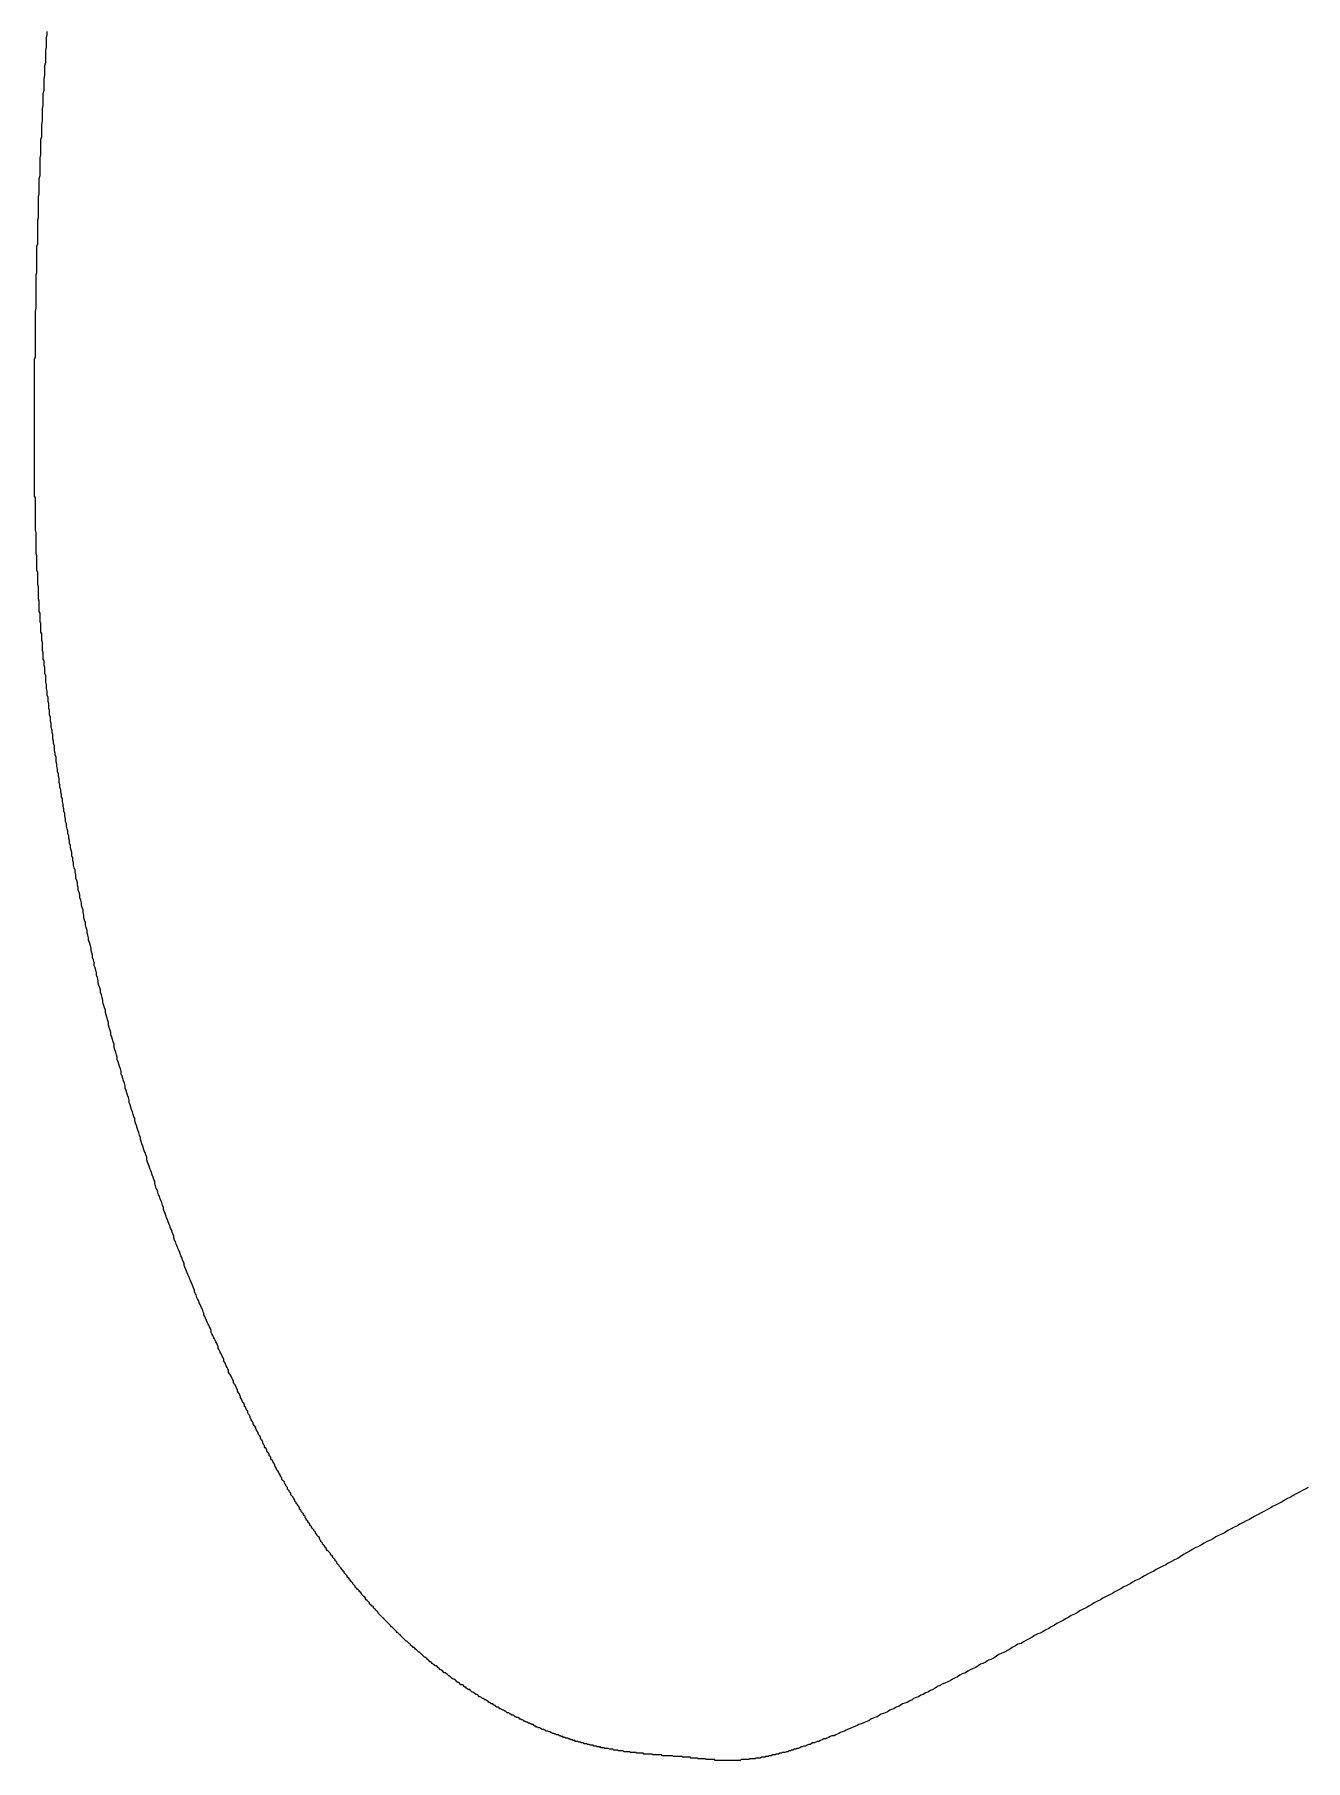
# Model space of a CAD drawing. Header units: millimetres. Extents: x 289 to 9778, y -894 to 6380.
# Drawn here: x 7074.59 to 7090.57, y 541.55 to 563.24 of the extents above; entities that cross this region are included whole.
import ezdxf

# ---------------------------------------------------------------- set-up
doc = ezdxf.new("R2010")
doc.units = ezdxf.units.MM

msp = doc.modelspace()

# ---------------------------------------------------------------- linework, layer by layer
msp.add_polyline3d([(7090.6, 544.978, 0), (7090.56, 544.958, 0), (7090.52, 544.938, 0), (7090.49, 544.918, 0), (7090.45, 544.898, 0), (7090.41, 544.878, 0), (7090.38, 544.858, 0), (7090.34, 544.838, 0), (7090.3, 544.818, 0), (7090.27, 544.798, 0), (7090.23, 544.778, 0), (7090.19, 544.758, 0), (7090.15, 544.738, 0), (7090.12, 544.718, 0), (7090.08, 544.698, 0), (7090.04, 544.678, 0), (7090.01, 544.658, 0), (7089.97, 544.638, 0), (7089.93, 544.618, 0), (7089.89, 544.598, 0), (7089.86, 544.578, 0), (7089.82, 544.558, 0), (7089.78, 544.538, 0), (7089.74, 544.518, 0), (7089.71, 544.498, 0), (7089.67, 544.478, 0), (7089.63, 544.458, 0), (7089.59, 544.438, 0), (7089.56, 544.418, 0), (7089.52, 544.398, 0), (7089.48, 544.378, 0), (7089.44, 544.358, 0), (7089.41, 544.338, 0), (7089.37, 544.318, 0), (7089.33, 544.298, 0), (7089.29, 544.278, 0), (7089.26, 544.258, 0), (7089.22, 544.238, 0), (7089.18, 544.218, 0), (7089.14, 544.198, 0), (7089.11, 544.178, 0), (7089.07, 544.158, 0), (7089.03, 544.138, 0), (7088.99, 544.108, 0), (7088.96, 544.088, 0), (7088.92, 544.068, 0), (7088.88, 544.048, 0), (7088.84, 544.028, 0), (7088.81, 544.008, 0), (7088.77, 543.988, 0), (7088.73, 543.968, 0), (7088.69, 543.948, 0), (7088.66, 543.928, 0), (7088.62, 543.908, 0), (7088.58, 543.888, 0), (7088.54, 543.868, 0), (7088.51, 543.848, 0), (7088.47, 543.828, 0), (7088.43, 543.808, 0), (7088.39, 543.788, 0), (7088.36, 543.768, 0), (7088.32, 543.748, 0), (7088.28, 543.728, 0), (7088.25, 543.708, 0), (7088.21, 543.688, 0), (7088.17, 543.668, 0), (7088.14, 543.648, 0), (7088.1, 543.628, 0), (7088.06, 543.608, 0), (7088.02, 543.588, 0), (7087.99, 543.568, 0), (7087.95, 543.548, 0), (7087.91, 543.528, 0), (7087.88, 543.508, 0), (7087.84, 543.488, 0), (7087.81, 543.468, 0), (7087.77, 543.448, 0), (7087.73, 543.428, 0), (7087.7, 543.408, 0), (7087.66, 543.388, 0), (7087.62, 543.368, 0), (7087.59, 543.348, 0), (7087.55, 543.328, 0), (7087.52, 543.308, 0), (7087.48, 543.288, 0), (7087.44, 543.268, 0), (7087.41, 543.248, 0), (7087.37, 543.228, 0), (7087.34, 543.208, 0), (7087.3, 543.188, 0), (7087.27, 543.168, 0), (7087.23, 543.148, 0), (7087.2, 543.138, 0), (7087.16, 543.118, 0), (7087.13, 543.098, 0), (7087.09, 543.078, 0), (7087.06, 543.058, 0), (7087.02, 543.038, 0), (7086.99, 543.018, 0), (7086.95, 543.008, 0), (7086.92, 542.988, 0), (7086.88, 542.968, 0), (7086.85, 542.948, 0), (7086.82, 542.928, 0), (7086.78, 542.908, 0), (7086.75, 542.898, 0), (7086.71, 542.878, 0), (7086.68, 542.858, 0), (7086.65, 542.838, 0), (7086.61, 542.818, 0), (7086.58, 542.808, 0), (7086.55, 542.788, 0), (7086.51, 542.768, 0), (7086.48, 542.758, 0), (7086.45, 542.738, 0), (7086.42, 542.718, 0), (7086.38, 542.698, 0), (7086.35, 542.688, 0), (7086.32, 542.668, 0), (7086.29, 542.648, 0), (7086.25, 542.638, 0), (7086.22, 542.618, 0), (7086.19, 542.598, 0), (7086.16, 542.588, 0), (7086.13, 542.568, 0), (7086.1, 542.548, 0), (7086.07, 542.538, 0), (7086.03, 542.518, 0), (7086, 542.508, 0), (7085.97, 542.488, 0), (7085.94, 542.478, 0), (7085.91, 542.458, 0), (7085.88, 542.438, 0), (7085.85, 542.428, 0), (7085.82, 542.408, 0), (7085.79, 542.398, 0), (7085.76, 542.378, 0), (7085.73, 542.368, 0), (7085.7, 542.348, 0), (7085.67, 542.338, 0), (7085.64, 542.328, 0), (7085.62, 542.308, 0), (7085.59, 542.298, 0), (7085.56, 542.278, 0), (7085.53, 542.268, 0), (7085.5, 542.258, 0), (7085.47, 542.238, 0), (7085.45, 542.228, 0), (7085.42, 542.218, 0), (7085.39, 542.198, 0), (7085.36, 542.188, 0), (7085.34, 542.178, 0), (7085.31, 542.158, 0), (7085.28, 542.148, 0), (7085.26, 542.138, 0), (7085.23, 542.128, 0), (7085.2, 542.108, 0), (7085.18, 542.098, 0), (7085.15, 542.088, 0), (7085.13, 542.078, 0), (7085.1, 542.068, 0), (7085.08, 542.048, 0), (7085.05, 542.038, 0), (7085.03, 542.028, 0), (7085, 542.018, 0), (7084.98, 542.008, 0), (7084.95, 541.998, 0), (7084.93, 541.988, 0), (7084.91, 541.978, 0), (7084.88, 541.968, 0), (7084.86, 541.958, 0), (7084.84, 541.948, 0), (7084.81, 541.938, 0), (7084.79, 541.928, 0), (7084.77, 541.918, 0), (7084.74, 541.908, 0), (7084.72, 541.898, 0), (7084.7, 541.888, 0), (7084.68, 541.878, 0), (7084.66, 541.868, 0), (7084.64, 541.858, 0), (7084.61, 541.858, 0), (7084.59, 541.848, 0), (7084.57, 541.838, 0), (7084.55, 541.828, 0), (7084.53, 541.818, 0), (7084.51, 541.818, 0), (7084.49, 541.808, 0), (7084.47, 541.798, 0), (7084.45, 541.788, 0), (7084.43, 541.788, 0), (7084.41, 541.778, 0), (7084.39, 541.768, 0), (7084.37, 541.768, 0), (7084.35, 541.758, 0), (7084.34, 541.748, 0), (7084.32, 541.748, 0), (7084.3, 541.738, 0), (7084.28, 541.728, 0), (7084.26, 541.728, 0), (7084.24, 541.718, 0), (7084.23, 541.718, 0), (7084.21, 541.708, 0), (7084.19, 541.698, 0), (7084.17, 541.698, 0), (7084.16, 541.688, 0), (7084.14, 541.688, 0), (7084.12, 541.678, 0), (7084.1, 541.678, 0), (7084.09, 541.668, 0), (7084.07, 541.668, 0), (7084.06, 541.658, 0), (7084.04, 541.658, 0), (7084.02, 541.648, 0), (7084.01, 541.648, 0), (7083.99, 541.648, 0), (7083.98, 541.638, 0), (7083.96, 541.638, 0), (7083.94, 541.628, 0), (7083.93, 541.628, 0), (7083.91, 541.628, 0), (7083.9, 541.618, 0), (7083.88, 541.618, 0), (7083.87, 541.618, 0), (7083.85, 541.608, 0), (7083.84, 541.608, 0), (7083.82, 541.608, 0), (7083.81, 541.598, 0), (7083.8, 541.598, 0), (7083.78, 541.598, 0), (7083.77, 541.588, 0), (7083.75, 541.588, 0), (7083.74, 541.588, 0), (7083.73, 541.588, 0), (7083.71, 541.578, 0), (7083.7, 541.578, 0), (7083.68, 541.578, 0), (7083.67, 541.578, 0), (7083.66, 541.578, 0), (7083.65, 541.568, 0), (7083.63, 541.568, 0), (7083.62, 541.568, 0), (7083.61, 541.568, 0), (7083.59, 541.568, 0), (7083.58, 541.568, 0), (7083.57, 541.558, 0), (7083.56, 541.558, 0), (7083.54, 541.558, 0), (7083.53, 541.558, 0), (7083.52, 541.558, 0), (7083.51, 541.558, 0), (7083.5, 541.558, 0), (7083.48, 541.558, 0), (7083.47, 541.558, 0), (7083.46, 541.548, 0), (7083.45, 541.548, 0), (7083.44, 541.548, 0), (7083.43, 541.548, 0), (7083.41, 541.548, 0), (7083.4, 541.548, 0), (7083.39, 541.548, 0), (7083.38, 541.548, 0), (7083.37, 541.548, 0), (7083.36, 541.548, 0), (7083.35, 541.548, 0), (7083.34, 541.548, 0), (7083.33, 541.548, 0), (7083.32, 541.548, 0), (7083.3, 541.548, 0), (7083.29, 541.548, 0), (7083.28, 541.548, 0), (7083.27, 541.548, 0), (7083.26, 541.548, 0), (7083.25, 541.548, 0), (7083.24, 541.548, 0), (7083.23, 541.548, 0), (7083.22, 541.548, 0), (7083.21, 541.548, 0), (7083.2, 541.548, 0), (7083.19, 541.548, 0), (7083.18, 541.548, 0), (7083.17, 541.548, 0), (7083.16, 541.548, 0), (7083.15, 541.548, 0), (7083.14, 541.548, 0), (7083.14, 541.558, 0), (7083.13, 541.558, 0), (7083.12, 541.558, 0), (7083.11, 541.558, 0), (7083.1, 541.558, 0), (7083.09, 541.558, 0), (7083.08, 541.558, 0), (7083.07, 541.558, 0), (7083.06, 541.558, 0), (7083.05, 541.558, 0), (7083.04, 541.558, 0), (7083.03, 541.558, 0), (7083.03, 541.558, 0), (7083.02, 541.568, 0), (7083.01, 541.568, 0), (7083, 541.568, 0), (7082.99, 541.568, 0), (7082.98, 541.568, 0), (7082.97, 541.568, 0), (7082.97, 541.568, 0), (7082.96, 541.568, 0), (7082.95, 541.568, 0), (7082.94, 541.568, 0), (7082.93, 541.568, 0), (7082.92, 541.578, 0), (7082.91, 541.578, 0), (7082.91, 541.578, 0), (7082.9, 541.578, 0), (7082.89, 541.578, 0), (7082.88, 541.578, 0), (7082.87, 541.578, 0), (7082.86, 541.578, 0), (7082.86, 541.578, 0), (7082.85, 541.578, 0), (7082.84, 541.578, 0), (7082.83, 541.588, 0), (7082.82, 541.588, 0), (7082.81, 541.588, 0), (7082.81, 541.588, 0), (7082.8, 541.588, 0), (7082.79, 541.588, 0), (7082.78, 541.588, 0), (7082.77, 541.588, 0), (7082.76, 541.588, 0), (7082.76, 541.588, 0), (7082.75, 541.588, 0), (7082.74, 541.588, 0), (7082.73, 541.598, 0), (7082.72, 541.598, 0), (7082.71, 541.598, 0), (7082.7, 541.598, 0), (7082.7, 541.598, 0), (7082.69, 541.598, 0), (7082.68, 541.598, 0), (7082.67, 541.598, 0), (7082.66, 541.598, 0), (7082.65, 541.598, 0), (7082.64, 541.598, 0), (7082.63, 541.598, 0), (7082.63, 541.598, 0), (7082.62, 541.598, 0), (7082.61, 541.608, 0), (7082.6, 541.608, 0), (7082.59, 541.608, 0), (7082.58, 541.608, 0), (7082.57, 541.608, 0), (7082.56, 541.608, 0), (7082.55, 541.608, 0), (7082.55, 541.608, 0), (7082.54, 541.608, 0), (7082.53, 541.608, 0), (7082.52, 541.608, 0), (7082.51, 541.608, 0), (7082.5, 541.608, 0), (7082.49, 541.608, 0), (7082.48, 541.608, 0), (7082.47, 541.618, 0), (7082.46, 541.618, 0), (7082.45, 541.618, 0), (7082.44, 541.618, 0), (7082.44, 541.618, 0), (7082.43, 541.618, 0), (7082.42, 541.618, 0), (7082.41, 541.618, 0), (7082.4, 541.618, 0), (7082.39, 541.618, 0), (7082.38, 541.618, 0), (7082.37, 541.618, 0), (7082.36, 541.618, 0), (7082.35, 541.628, 0), (7082.34, 541.628, 0), (7082.33, 541.628, 0), (7082.32, 541.628, 0), (7082.31, 541.628, 0), (7082.3, 541.628, 0), (7082.29, 541.628, 0), (7082.28, 541.628, 0), (7082.27, 541.628, 0), (7082.26, 541.628, 0), (7082.25, 541.628, 0), (7082.24, 541.638, 0), (7082.24, 541.638, 0), (7082.23, 541.638, 0), (7082.22, 541.638, 0), (7082.21, 541.638, 0), (7082.2, 541.638, 0), (7082.19, 541.638, 0), (7082.18, 541.638, 0), (7082.17, 541.638, 0), (7082.16, 541.638, 0), (7082.15, 541.648, 0), (7082.14, 541.648, 0), (7082.13, 541.648, 0), (7082.12, 541.648, 0), (7082.11, 541.648, 0), (7082.1, 541.648, 0), (7082.09, 541.648, 0), (7082.08, 541.648, 0), (7082.07, 541.658, 0), (7082.06, 541.658, 0), (7082.05, 541.658, 0), (7082.03, 541.658, 0), (7082.02, 541.658, 0), (7082.01, 541.658, 0), (7082, 541.658, 0), (7081.99, 541.668, 0), (7081.98, 541.668, 0), (7081.97, 541.668, 0), (7081.96, 541.668, 0), (7081.95, 541.668, 0), (7081.94, 541.668, 0), (7081.93, 541.668, 0), (7081.92, 541.678, 0), (7081.91, 541.678, 0), (7081.9, 541.678, 0), (7081.89, 541.678, 0), (7081.88, 541.678, 0), (7081.87, 541.678, 0), (7081.86, 541.688, 0), (7081.85, 541.688, 0), (7081.84, 541.688, 0), (7081.83, 541.688, 0), (7081.82, 541.688, 0), (7081.8, 541.698, 0), (7081.79, 541.698, 0), (7081.78, 541.698, 0), (7081.77, 541.698, 0), (7081.76, 541.698, 0), (7081.75, 541.708, 0), (7081.74, 541.708, 0), (7081.73, 541.708, 0), (7081.72, 541.708, 0), (7081.71, 541.708, 0), (7081.7, 541.718, 0), (7081.69, 541.718, 0), (7081.67, 541.718, 0), (7081.66, 541.718, 0), (7081.65, 541.728, 0), (7081.64, 541.728, 0), (7081.63, 541.728, 0), (7081.62, 541.728, 0), (7081.61, 541.738, 0), (7081.6, 541.738, 0), (7081.59, 541.738, 0), (7081.58, 541.738, 0), (7081.56, 541.748, 0), (7081.55, 541.748, 0), (7081.54, 541.748, 0), (7081.53, 541.758, 0), (7081.52, 541.758, 0), (7081.51, 541.758, 0), (7081.5, 541.758, 0), (7081.49, 541.768, 0), (7081.47, 541.768, 0), (7081.46, 541.768, 0), (7081.45, 541.778, 0), (7081.44, 541.778, 0), (7081.43, 541.778, 0), (7081.42, 541.788, 0), (7081.41, 541.788, 0), (7081.39, 541.788, 0), (7081.38, 541.798, 0), (7081.37, 541.798, 0), (7081.36, 541.798, 0), (7081.35, 541.808, 0), (7081.34, 541.808, 0), (7081.33, 541.808, 0), (7081.31, 541.818, 0), (7081.3, 541.818, 0), (7081.29, 541.828, 0), (7081.28, 541.828, 0), (7081.27, 541.828, 0), (7081.26, 541.838, 0), (7081.24, 541.838, 0), (7081.23, 541.848, 0), (7081.22, 541.848, 0), (7081.21, 541.848, 0), (7081.2, 541.858, 0), (7081.19, 541.858, 0), (7081.17, 541.868, 0), (7081.16, 541.868, 0), (7081.15, 541.868, 0), (7081.14, 541.878, 0), (7081.13, 541.878, 0), (7081.12, 541.888, 0), (7081.1, 541.888, 0), (7081.09, 541.898, 0), (7081.08, 541.898, 0), (7081.07, 541.908, 0), (7081.06, 541.908, 0), (7081.04, 541.918, 0), (7081.03, 541.918, 0), (7081.02, 541.918, 0), (7081.01, 541.928, 0), (7081, 541.928, 0), (7080.99, 541.938, 0), (7080.97, 541.938, 0), (7080.96, 541.948, 0), (7080.95, 541.948, 0), (7080.94, 541.958, 0), (7080.93, 541.958, 0), (7080.91, 541.968, 0), (7080.9, 541.968, 0), (7080.89, 541.978, 0), (7080.88, 541.978, 0), (7080.87, 541.988, 0), (7080.86, 541.998, 0), (7080.84, 541.998, 0), (7080.83, 542.008, 0), (7080.82, 542.008, 0), (7080.81, 542.018, 0), (7080.8, 542.018, 0), (7080.78, 542.028, 0), (7080.77, 542.028, 0), (7080.76, 542.038, 0), (7080.75, 542.038, 0), (7080.74, 542.048, 0), (7080.72, 542.058, 0), (7080.71, 542.058, 0), (7080.7, 542.068, 0), (7080.69, 542.068, 0), (7080.68, 542.078, 0), (7080.67, 542.088, 0), (7080.65, 542.088, 0), (7080.64, 542.098, 0), (7080.63, 542.098, 0), (7080.62, 542.108, 0), (7080.61, 542.118, 0), (7080.59, 542.118, 0), (7080.58, 542.128, 0), (7080.57, 542.128, 0), (7080.56, 542.138, 0), (7080.55, 542.148, 0), (7080.53, 542.148, 0), (7080.52, 542.158, 0), (7080.51, 542.168, 0), (7080.5, 542.168, 0), (7080.49, 542.178, 0), (7080.48, 542.178, 0), (7080.46, 542.188, 0), (7080.45, 542.198, 0), (7080.44, 542.198, 0), (7080.43, 542.208, 0), (7080.42, 542.218, 0), (7080.4, 542.218, 0), (7080.39, 542.228, 0), (7080.38, 542.238, 0), (7080.37, 542.238, 0), (7080.36, 542.248, 0), (7080.35, 542.258, 0), (7080.33, 542.258, 0), (7080.32, 542.268, 0), (7080.31, 542.278, 0), (7080.3, 542.278, 0), (7080.29, 542.288, 0), (7080.28, 542.298, 0), (7080.26, 542.308, 0), (7080.25, 542.308, 0), (7080.24, 542.318, 0), (7080.23, 542.328, 0), (7080.22, 542.328, 0), (7080.21, 542.338, 0), (7080.19, 542.348, 0), (7080.18, 542.348, 0), (7080.17, 542.358, 0), (7080.16, 542.368, 0), (7080.15, 542.378, 0), (7080.14, 542.378, 0), (7080.12, 542.388, 0), (7080.11, 542.398, 0), (7080.1, 542.408, 0), (7080.09, 542.408, 0), (7080.08, 542.418, 0), (7080.07, 542.428, 0), (7080.06, 542.438, 0), (7080.04, 542.438, 0), (7080.03, 542.448, 0), (7080.02, 542.458, 0), (7080.01, 542.468, 0), (7080, 542.468, 0), (7079.99, 542.478, 0), (7079.98, 542.488, 0), (7079.97, 542.498, 0), (7079.95, 542.498, 0), (7079.94, 542.508, 0), (7079.93, 542.518, 0), (7079.92, 542.528, 0), (7079.91, 542.528, 0), (7079.9, 542.538, 0), (7079.89, 542.548, 0), (7079.88, 542.558, 0), (7079.86, 542.568, 0), (7079.85, 542.568, 0), (7079.84, 542.578, 0), (7079.83, 542.588, 0), (7079.82, 542.598, 0), (7079.81, 542.608, 0), (7079.8, 542.608, 0), (7079.79, 542.618, 0), (7079.78, 542.628, 0), (7079.77, 542.638, 0), (7079.75, 542.648, 0), (7079.74, 542.648, 0), (7079.73, 542.658, 0), (7079.72, 542.668, 0), (7079.71, 542.678, 0), (7079.7, 542.688, 0), (7079.69, 542.688, 0), (7079.68, 542.698, 0), (7079.67, 542.708, 0), (7079.66, 542.718, 0), (7079.65, 542.728, 0), (7079.64, 542.738, 0), (7079.63, 542.738, 0), (7079.61, 542.748, 0), (7079.6, 542.758, 0), (7079.59, 542.768, 0), (7079.58, 542.778, 0), (7079.57, 542.788, 0), (7079.56, 542.788, 0), (7079.55, 542.798, 0), (7079.54, 542.808, 0), (7079.53, 542.818, 0), (7079.52, 542.828, 0), (7079.51, 542.838, 0), (7079.5, 542.848, 0), (7079.49, 542.848, 0), (7079.48, 542.858, 0), (7079.47, 542.868, 0), (7079.46, 542.878, 0), (7079.45, 542.888, 0), (7079.44, 542.898, 0), (7079.43, 542.908, 0), (7079.42, 542.908, 0), (7079.41, 542.918, 0), (7079.4, 542.928, 0), (7079.39, 542.938, 0), (7079.38, 542.948, 0), (7079.37, 542.958, 0), (7079.36, 542.968, 0), (7079.35, 542.968, 0), (7079.34, 542.978, 0), (7079.33, 542.988, 0), (7079.32, 542.998, 0), (7079.31, 543.008, 0), (7079.3, 543.018, 0), (7079.29, 543.028, 0), (7079.28, 543.038, 0), (7079.27, 543.048, 0), (7079.26, 543.048, 0), (7079.25, 543.058, 0), (7079.24, 543.068, 0), (7079.23, 543.078, 0), (7079.22, 543.088, 0), (7079.21, 543.098, 0), (7079.2, 543.108, 0), (7079.19, 543.118, 0), (7079.19, 543.128, 0), (7079.18, 543.128, 0), (7079.17, 543.138, 0), (7079.16, 543.148, 0), (7079.15, 543.158, 0), (7079.14, 543.168, 0), (7079.13, 543.178, 0), (7079.12, 543.188, 0), (7079.11, 543.198, 0), (7079.1, 543.208, 0), (7079.09, 543.218, 0), (7079.08, 543.228, 0), (7079.07, 543.228, 0), (7079.07, 543.238, 0), (7079.06, 543.248, 0), (7079.05, 543.258, 0), (7079.04, 543.268, 0), (7079.03, 543.278, 0), (7079.02, 543.288, 0), (7079.01, 543.298, 0), (7079, 543.308, 0), (7078.99, 543.318, 0), (7078.98, 543.328, 0), (7078.98, 543.338, 0), (7078.97, 543.338, 0), (7078.96, 543.348, 0), (7078.95, 543.358, 0), (7078.94, 543.368, 0), (7078.93, 543.378, 0), (7078.92, 543.388, 0), (7078.91, 543.398, 0), (7078.91, 543.408, 0), (7078.9, 543.418, 0), (7078.89, 543.428, 0), (7078.88, 543.438, 0), (7078.87, 543.448, 0), (7078.86, 543.458, 0), (7078.85, 543.468, 0), (7078.85, 543.478, 0), (7078.84, 543.488, 0), (7078.83, 543.488, 0), (7078.82, 543.498, 0), (7078.81, 543.508, 0), (7078.8, 543.518, 0), (7078.8, 543.528, 0), (7078.79, 543.538, 0), (7078.78, 543.548, 0), (7078.77, 543.558, 0), (7078.76, 543.568, 0), (7078.75, 543.578, 0), (7078.75, 543.588, 0), (7078.74, 543.598, 0), (7078.73, 543.608, 0), (7078.72, 543.618, 0), (7078.71, 543.628, 0), (7078.7, 543.638, 0), (7078.7, 543.648, 0), (7078.69, 543.658, 0), (7078.68, 543.668, 0), (7078.67, 543.678, 0), (7078.66, 543.688, 0), (7078.66, 543.688, 0), (7078.65, 543.698, 0), (7078.64, 543.708, 0), (7078.63, 543.718, 0), (7078.62, 543.728, 0), (7078.62, 543.738, 0), (7078.61, 543.748, 0), (7078.6, 543.758, 0), (7078.59, 543.768, 0), (7078.59, 543.778, 0), (7078.58, 543.788, 0), (7078.57, 543.798, 0), (7078.56, 543.808, 0), (7078.55, 543.818, 0), (7078.55, 543.828, 0), (7078.54, 543.838, 0), (7078.53, 543.848, 0), (7078.52, 543.858, 0), (7078.52, 543.868, 0), (7078.51, 543.878, 0), (7078.5, 543.888, 0), (7078.49, 543.898, 0), (7078.48, 543.908, 0), (7078.48, 543.918, 0), (7078.47, 543.928, 0), (7078.46, 543.938, 0), (7078.45, 543.948, 0), (7078.45, 543.958, 0), (7078.44, 543.968, 0), (7078.43, 543.978, 0), (7078.42, 543.988, 0), (7078.42, 543.998, 0), (7078.41, 544.008, 0), (7078.4, 544.018, 0), (7078.39, 544.028, 0), (7078.39, 544.038, 0), (7078.38, 544.048, 0), (7078.37, 544.058, 0), (7078.37, 544.068, 0), (7078.36, 544.078, 0), (7078.35, 544.088, 0), (7078.34, 544.098, 0), (7078.34, 544.108, 0), (7078.33, 544.118, 0), (7078.32, 544.128, 0), (7078.31, 544.138, 0), (7078.31, 544.148, 0), (7078.3, 544.158, 0), (7078.29, 544.168, 0), (7078.29, 544.168, 0), (7078.28, 544.178, 0), (7078.27, 544.188, 0), (7078.26, 544.198, 0), (7078.26, 544.208, 0), (7078.25, 544.218, 0), (7078.24, 544.228, 0), (7078.24, 544.238, 0), (7078.23, 544.248, 0), (7078.22, 544.258, 0), (7078.21, 544.268, 0), (7078.21, 544.278, 0), (7078.2, 544.288, 0), (7078.19, 544.298, 0), (7078.19, 544.308, 0), (7078.18, 544.318, 0), (7078.17, 544.338, 0), (7078.17, 544.348, 0), (7078.16, 544.358, 0), (7078.15, 544.368, 0), (7078.14, 544.378, 0), (7078.14, 544.388, 0), (7078.13, 544.398, 0), (7078.12, 544.408, 0), (7078.12, 544.418, 0), (7078.11, 544.428, 0), (7078.1, 544.438, 0), (7078.1, 544.448, 0), (7078.09, 544.458, 0), (7078.08, 544.468, 0), (7078.07, 544.478, 0), (7078.07, 544.488, 0), (7078.06, 544.498, 0), (7078.05, 544.508, 0), (7078.05, 544.518, 0), (7078.04, 544.528, 0), (7078.03, 544.538, 0), (7078.03, 544.548, 0), (7078.02, 544.558, 0), (7078.01, 544.568, 0), (7078.01, 544.578, 0), (7078, 544.588, 0), (7077.99, 544.598, 0), (7077.99, 544.618, 0), (7077.98, 544.628, 0), (7077.97, 544.638, 0), (7077.97, 544.648, 0), (7077.96, 544.658, 0), (7077.95, 544.668, 0), (7077.94, 544.678, 0), (7077.94, 544.688, 0), (7077.93, 544.698, 0), (7077.92, 544.708, 0), (7077.92, 544.718, 0), (7077.91, 544.738, 0), (7077.9, 544.748, 0), (7077.9, 544.758, 0), (7077.89, 544.768, 0), (7077.88, 544.778, 0), (7077.88, 544.788, 0), (7077.87, 544.798, 0), (7077.86, 544.808, 0), (7077.86, 544.818, 0), (7077.85, 544.838, 0), (7077.84, 544.848, 0), (7077.84, 544.858, 0), (7077.83, 544.868, 0), (7077.82, 544.878, 0), (7077.81, 544.888, 0), (7077.81, 544.908, 0), (7077.8, 544.918, 0), (7077.79, 544.928, 0), (7077.79, 544.938, 0), (7077.78, 544.948, 0), (7077.77, 544.958, 0), (7077.77, 544.978, 0), (7077.76, 544.988, 0), (7077.75, 544.998, 0), (7077.75, 545.008, 0), (7077.74, 545.018, 0), (7077.73, 545.038, 0), (7077.73, 545.048, 0), (7077.72, 545.058, 0), (7077.71, 545.068, 0), (7077.7, 545.078, 0), (7077.7, 545.098, 0), (7077.69, 545.108, 0), (7077.68, 545.118, 0), (7077.68, 545.128, 0), (7077.67, 545.148, 0), (7077.66, 545.158, 0), (7077.66, 545.168, 0), (7077.65, 545.188, 0), (7077.64, 545.198, 0), (7077.63, 545.208, 0), (7077.63, 545.218, 0), (7077.62, 545.238, 0), (7077.61, 545.248, 0), (7077.61, 545.258, 0), (7077.6, 545.278, 0), (7077.59, 545.288, 0), (7077.59, 545.298, 0), (7077.58, 545.318, 0), (7077.57, 545.328, 0), (7077.56, 545.338, 0), (7077.56, 545.358, 0), (7077.55, 545.368, 0), (7077.54, 545.378, 0), (7077.54, 545.398, 0), (7077.53, 545.408, 0), (7077.52, 545.418, 0), (7077.51, 545.438, 0), (7077.51, 545.448, 0), (7077.5, 545.468, 0), (7077.49, 545.478, 0), (7077.48, 545.488, 0), (7077.48, 545.508, 0), (7077.47, 545.518, 0), (7077.46, 545.538, 0), (7077.46, 545.548, 0), (7077.45, 545.568, 0), (7077.44, 545.578, 0), (7077.43, 545.598, 0), (7077.43, 545.608, 0), (7077.42, 545.628, 0), (7077.41, 545.638, 0), (7077.4, 545.658, 0), (7077.4, 545.668, 0), (7077.39, 545.688, 0), (7077.38, 545.698, 0), (7077.37, 545.718, 0), (7077.37, 545.728, 0), (7077.36, 545.748, 0), (7077.35, 545.758, 0), (7077.34, 545.778, 0), (7077.34, 545.788, 0), (7077.33, 545.808, 0), (7077.32, 545.818, 0), (7077.31, 545.838, 0), (7077.3, 545.858, 0), (7077.3, 545.868, 0), (7077.29, 545.888, 0), (7077.28, 545.898, 0), (7077.27, 545.918, 0), (7077.27, 545.938, 0), (7077.26, 545.948, 0), (7077.25, 545.968, 0), (7077.24, 545.988, 0), (7077.23, 545.998, 0), (7077.23, 546.018, 0), (7077.22, 546.038, 0), (7077.21, 546.048, 0), (7077.2, 546.068, 0), (7077.19, 546.088, 0), (7077.18, 546.108, 0), (7077.18, 546.118, 0), (7077.17, 546.138, 0), (7077.16, 546.158, 0), (7077.15, 546.178, 0), (7077.14, 546.188, 0), (7077.14, 546.208, 0), (7077.13, 546.228, 0), (7077.12, 546.248, 0), (7077.11, 546.268, 0), (7077.1, 546.278, 0), (7077.09, 546.298, 0), (7077.09, 546.318, 0), (7077.08, 546.338, 0), (7077.07, 546.358, 0), (7077.06, 546.378, 0), (7077.05, 546.398, 0), (7077.04, 546.408, 0), (7077.03, 546.428, 0), (7077.03, 546.448, 0), (7077.02, 546.468, 0), (7077.01, 546.488, 0), (7077, 546.508, 0), (7076.99, 546.528, 0), (7076.98, 546.548, 0), (7076.97, 546.568, 0), (7076.97, 546.588, 0), (7076.96, 546.608, 0), (7076.95, 546.628, 0), (7076.94, 546.648, 0), (7076.93, 546.668, 0), (7076.92, 546.688, 0), (7076.91, 546.708, 0), (7076.9, 546.728, 0), (7076.9, 546.748, 0), (7076.89, 546.768, 0), (7076.88, 546.788, 0), (7076.87, 546.808, 0), (7076.86, 546.828, 0), (7076.85, 546.848, 0), (7076.84, 546.868, 0), (7076.83, 546.888, 0), (7076.82, 546.908, 0), (7076.81, 546.928, 0), (7076.81, 546.948, 0), (7076.8, 546.978, 0), (7076.79, 546.998, 0), (7076.78, 547.018, 0), (7076.77, 547.038, 0), (7076.76, 547.058, 0), (7076.75, 547.078, 0), (7076.74, 547.108, 0), (7076.73, 547.128, 0), (7076.72, 547.148, 0), (7076.72, 547.168, 0), (7076.71, 547.188, 0), (7076.7, 547.218, 0), (7076.69, 547.238, 0), (7076.68, 547.258, 0), (7076.67, 547.278, 0), (7076.66, 547.298, 0), (7076.65, 547.328, 0), (7076.64, 547.348, 0), (7076.63, 547.368, 0), (7076.62, 547.398, 0), (7076.61, 547.418, 0), (7076.6, 547.438, 0), (7076.6, 547.458, 0), (7076.59, 547.488, 0), (7076.58, 547.508, 0), (7076.57, 547.528, 0), (7076.56, 547.558, 0), (7076.55, 547.578, 0), (7076.54, 547.598, 0), (7076.53, 547.628, 0), (7076.52, 547.648, 0), (7076.51, 547.678, 0), (7076.5, 547.698, 0), (7076.49, 547.718, 0), (7076.48, 547.748, 0), (7076.47, 547.768, 0), (7076.47, 547.798, 0), (7076.46, 547.818, 0), (7076.45, 547.838, 0), (7076.44, 547.868, 0), (7076.43, 547.888, 0), (7076.42, 547.918, 0), (7076.41, 547.938, 0), (7076.4, 547.968, 0), (7076.39, 547.988, 0), (7076.38, 548.018, 0), (7076.37, 548.038, 0), (7076.36, 548.068, 0), (7076.35, 548.088, 0), (7076.34, 548.118, 0), (7076.34, 548.138, 0), (7076.33, 548.168, 0), (7076.32, 548.188, 0), (7076.31, 548.218, 0), (7076.3, 548.238, 0), (7076.29, 548.268, 0), (7076.28, 548.298, 0), (7076.27, 548.318, 0), (7076.26, 548.348, 0), (7076.25, 548.368, 0), (7076.24, 548.398, 0), (7076.23, 548.428, 0), (7076.22, 548.448, 0), (7076.21, 548.478, 0), (7076.21, 548.498, 0), (7076.2, 548.528, 0), (7076.19, 548.558, 0), (7076.18, 548.578, 0), (7076.17, 548.608, 0), (7076.16, 548.638, 0), (7076.15, 548.658, 0), (7076.14, 548.688, 0), (7076.13, 548.718, 0), (7076.12, 548.738, 0), (7076.11, 548.768, 0), (7076.1, 548.798, 0), (7076.1, 548.828, 0), (7076.09, 548.848, 0), (7076.08, 548.878, 0), (7076.07, 548.908, 0), (7076.06, 548.938, 0), (7076.05, 548.958, 0), (7076.04, 548.988, 0), (7076.03, 549.018, 0), (7076.02, 549.048, 0), (7076.01, 549.068, 0), (7076, 549.098, 0), (7076, 549.128, 0), (7075.99, 549.158, 0), (7075.98, 549.188, 0), (7075.97, 549.208, 0), (7075.96, 549.238, 0), (7075.95, 549.268, 0), (7075.94, 549.298, 0), (7075.93, 549.328, 0), (7075.92, 549.358, 0), (7075.92, 549.378, 0), (7075.91, 549.408, 0), (7075.9, 549.438, 0), (7075.89, 549.468, 0), (7075.88, 549.498, 0), (7075.87, 549.528, 0), (7075.86, 549.558, 0), (7075.85, 549.588, 0), (7075.85, 549.618, 0), (7075.84, 549.638, 0), (7075.83, 549.668, 0), (7075.82, 549.698, 0), (7075.81, 549.728, 0), (7075.8, 549.758, 0), (7075.79, 549.788, 0), (7075.78, 549.818, 0), (7075.78, 549.848, 0), (7075.77, 549.878, 0), (7075.76, 549.908, 0), (7075.75, 549.938, 0), (7075.74, 549.968, 0), (7075.73, 549.998, 0), (7075.73, 550.028, 0), (7075.72, 550.058, 0), (7075.71, 550.088, 0), (7075.7, 550.118, 0), (7075.69, 550.148, 0), (7075.68, 550.178, 0), (7075.68, 550.208, 0), (7075.67, 550.238, 0), (7075.66, 550.268, 0), (7075.65, 550.298, 0), (7075.64, 550.328, 0), (7075.63, 550.358, 0), (7075.63, 550.388, 0), (7075.62, 550.418, 0), (7075.61, 550.448, 0), (7075.6, 550.478, 0), (7075.59, 550.508, 0), (7075.59, 550.548, 0), (7075.58, 550.578, 0), (7075.57, 550.608, 0), (7075.56, 550.638, 0), (7075.55, 550.668, 0), (7075.55, 550.698, 0), (7075.54, 550.728, 0), (7075.53, 550.758, 0), (7075.52, 550.788, 0), (7075.52, 550.818, 0), (7075.51, 550.848, 0), (7075.5, 550.888, 0), (7075.49, 550.918, 0), (7075.48, 550.948, 0), (7075.48, 550.978, 0), (7075.47, 551.008, 0), (7075.46, 551.038, 0), (7075.45, 551.068, 0), (7075.45, 551.098, 0), (7075.44, 551.138, 0), (7075.43, 551.168, 0), (7075.42, 551.198, 0), (7075.42, 551.228, 0), (7075.41, 551.258, 0), (7075.4, 551.288, 0), (7075.39, 551.318, 0), (7075.39, 551.348, 0), (7075.38, 551.388, 0), (7075.37, 551.418, 0), (7075.37, 551.448, 0), (7075.36, 551.478, 0), (7075.35, 551.508, 0), (7075.34, 551.538, 0), (7075.34, 551.578, 0), (7075.33, 551.608, 0), (7075.32, 551.638, 0), (7075.32, 551.668, 0), (7075.31, 551.698, 0), (7075.3, 551.728, 0), (7075.3, 551.758, 0), (7075.29, 551.798, 0), (7075.28, 551.828, 0), (7075.27, 551.858, 0), (7075.27, 551.888, 0), (7075.26, 551.918, 0), (7075.25, 551.948, 0), (7075.25, 551.978, 0), (7075.24, 552.018, 0), (7075.23, 552.048, 0), (7075.23, 552.078, 0), (7075.22, 552.108, 0), (7075.21, 552.138, 0), (7075.21, 552.168, 0), (7075.2, 552.208, 0), (7075.2, 552.238, 0), (7075.19, 552.268, 0), (7075.18, 552.298, 0), (7075.18, 552.328, 0), (7075.17, 552.358, 0), (7075.16, 552.388, 0), (7075.16, 552.428, 0), (7075.15, 552.458, 0), (7075.14, 552.488, 0), (7075.14, 552.518, 0), (7075.13, 552.548, 0), (7075.13, 552.578, 0), (7075.12, 552.608, 0), (7075.11, 552.638, 0), (7075.11, 552.678, 0), (7075.1, 552.708, 0), (7075.1, 552.738, 0), (7075.09, 552.768, 0), (7075.08, 552.798, 0), (7075.08, 552.828, 0), (7075.07, 552.858, 0), (7075.07, 552.888, 0), (7075.06, 552.918, 0), (7075.06, 552.958, 0), (7075.05, 552.988, 0), (7075.04, 553.018, 0), (7075.04, 553.048, 0), (7075.03, 553.078, 0), (7075.03, 553.108, 0), (7075.02, 553.138, 0), (7075.02, 553.168, 0), (7075.01, 553.198, 0), (7075.01, 553.228, 0), (7075, 553.258, 0), (7074.99, 553.288, 0), (7074.99, 553.318, 0), (7074.98, 553.348, 0), (7074.98, 553.378, 0), (7074.97, 553.418, 0), (7074.97, 553.448, 0), (7074.96, 553.478, 0), (7074.96, 553.508, 0), (7074.95, 553.538, 0), (7074.95, 553.568, 0), (7074.94, 553.598, 0), (7074.94, 553.628, 0), (7074.93, 553.658, 0), (7074.93, 553.688, 0), (7074.92, 553.718, 0), (7074.92, 553.748, 0), (7074.91, 553.778, 0), (7074.91, 553.808, 0), (7074.9, 553.838, 0), (7074.9, 553.858, 0), (7074.9, 553.888, 0), (7074.89, 553.918, 0), (7074.89, 553.948, 0), (7074.88, 553.978, 0), (7074.88, 554.008, 0), (7074.87, 554.038, 0), (7074.87, 554.068, 0), (7074.86, 554.098, 0), (7074.86, 554.128, 0), (7074.86, 554.158, 0), (7074.85, 554.188, 0), (7074.85, 554.208, 0), (7074.84, 554.238, 0), (7074.84, 554.268, 0), (7074.84, 554.298, 0), (7074.83, 554.328, 0), (7074.83, 554.358, 0), (7074.82, 554.388, 0), (7074.82, 554.408, 0), (7074.82, 554.438, 0), (7074.81, 554.468, 0), (7074.81, 554.498, 0), (7074.8, 554.528, 0), (7074.8, 554.548, 0), (7074.8, 554.578, 0), (7074.79, 554.608, 0), (7074.79, 554.638, 0), (7074.79, 554.658, 0), (7074.78, 554.688, 0), (7074.78, 554.718, 0), (7074.78, 554.748, 0), (7074.77, 554.768, 0), (7074.77, 554.798, 0), (7074.77, 554.828, 0), (7074.76, 554.858, 0), (7074.76, 554.878, 0), (7074.76, 554.908, 0), (7074.75, 554.938, 0), (7074.75, 554.968, 0), (7074.75, 554.988, 0), (7074.74, 555.018, 0), (7074.74, 555.048, 0), (7074.74, 555.068, 0), (7074.73, 555.098, 0), (7074.73, 555.128, 0), (7074.73, 555.148, 0), (7074.73, 555.178, 0), (7074.72, 555.208, 0), (7074.72, 555.228, 0), (7074.72, 555.258, 0), (7074.72, 555.288, 0), (7074.71, 555.308, 0), (7074.71, 555.338, 0), (7074.71, 555.368, 0), (7074.7, 555.388, 0), (7074.7, 555.418, 0), (7074.7, 555.438, 0), (7074.7, 555.468, 0), (7074.69, 555.498, 0), (7074.69, 555.518, 0), (7074.69, 555.548, 0), (7074.69, 555.578, 0), (7074.69, 555.598, 0), (7074.68, 555.628, 0), (7074.68, 555.648, 0), (7074.68, 555.678, 0), (7074.68, 555.708, 0), (7074.67, 555.728, 0), (7074.67, 555.758, 0), (7074.67, 555.778, 0), (7074.67, 555.808, 0), (7074.67, 555.838, 0), (7074.66, 555.858, 0), (7074.66, 555.888, 0), (7074.66, 555.908, 0), (7074.66, 555.938, 0), (7074.66, 555.968, 0), (7074.65, 555.988, 0), (7074.65, 556.018, 0), (7074.65, 556.038, 0), (7074.65, 556.068, 0), (7074.65, 556.088, 0), (7074.65, 556.118, 0), (7074.64, 556.148, 0), (7074.64, 556.168, 0), (7074.64, 556.198, 0), (7074.64, 556.218, 0), (7074.64, 556.248, 0), (7074.64, 556.278, 0), (7074.64, 556.298, 0), (7074.63, 556.328, 0), (7074.63, 556.348, 0), (7074.63, 556.378, 0), (7074.63, 556.408, 0), (7074.63, 556.428, 0), (7074.63, 556.458, 0), (7074.63, 556.478, 0), (7074.62, 556.508, 0), (7074.62, 556.538, 0), (7074.62, 556.558, 0), (7074.62, 556.588, 0), (7074.62, 556.608, 0), (7074.62, 556.638, 0), (7074.62, 556.668, 0), (7074.62, 556.688, 0), (7074.61, 556.718, 0), (7074.61, 556.748, 0), (7074.61, 556.768, 0), (7074.61, 556.798, 0), (7074.61, 556.828, 0), (7074.61, 556.848, 0), (7074.61, 556.878, 0), (7074.61, 556.898, 0), (7074.61, 556.928, 0), (7074.61, 556.958, 0), (7074.61, 556.978, 0), (7074.6, 557.008, 0), (7074.6, 557.038, 0), (7074.6, 557.058, 0), (7074.6, 557.088, 0), (7074.6, 557.118, 0), (7074.6, 557.148, 0), (7074.6, 557.168, 0), (7074.6, 557.198, 0), (7074.6, 557.228, 0), (7074.6, 557.248, 0), (7074.6, 557.278, 0), (7074.6, 557.308, 0), (7074.6, 557.328, 0), (7074.6, 557.358, 0), (7074.6, 557.388, 0), (7074.6, 557.418, 0), (7074.59, 557.438, 0), (7074.59, 557.468, 0), (7074.59, 557.498, 0), (7074.59, 557.528, 0), (7074.59, 557.558, 0), (7074.59, 557.578, 0), (7074.59, 557.608, 0), (7074.59, 557.638, 0), (7074.59, 557.668, 0), (7074.59, 557.698, 0), (7074.59, 557.718, 0), (7074.59, 557.748, 0), (7074.59, 557.778, 0), (7074.59, 557.808, 0), (7074.59, 557.838, 0), (7074.59, 557.868, 0), (7074.59, 557.888, 0), (7074.59, 557.918, 0), (7074.59, 557.948, 0), (7074.59, 557.978, 0), (7074.59, 558.008, 0), (7074.59, 558.038, 0), (7074.59, 558.068, 0), (7074.59, 558.098, 0), (7074.59, 558.128, 0), (7074.59, 558.158, 0), (7074.59, 558.188, 0), (7074.59, 558.218, 0), (7074.59, 558.248, 0), (7074.59, 558.278, 0), (7074.59, 558.308, 0), (7074.59, 558.338, 0), (7074.59, 558.368, 0), (7074.59, 558.398, 0), (7074.59, 558.428, 0), (7074.59, 558.458, 0), (7074.59, 558.488, 0), (7074.59, 558.518, 0), (7074.59, 558.548, 0), (7074.59, 558.578, 0), (7074.59, 558.608, 0), (7074.59, 558.638, 0), (7074.59, 558.668, 0), (7074.59, 558.708, 0), (7074.59, 558.738, 0), (7074.59, 558.768, 0), (7074.59, 558.798, 0), (7074.59, 558.828, 0), (7074.59, 558.858, 0), (7074.59, 558.898, 0), (7074.59, 558.928, 0), (7074.59, 558.958, 0), (7074.59, 558.988, 0), (7074.59, 559.028, 0), (7074.59, 559.058, 0), (7074.59, 559.088, 0), (7074.59, 559.118, 0), (7074.59, 559.158, 0), (7074.6, 559.188, 0), (7074.6, 559.218, 0), (7074.6, 559.258, 0), (7074.6, 559.288, 0), (7074.6, 559.318, 0), (7074.6, 559.358, 0), (7074.6, 559.388, 0), (7074.6, 559.418, 0), (7074.6, 559.458, 0), (7074.6, 559.488, 0), (7074.6, 559.518, 0), (7074.6, 559.558, 0), (7074.6, 559.588, 0), (7074.6, 559.628, 0), (7074.6, 559.658, 0), (7074.6, 559.688, 0), (7074.6, 559.728, 0), (7074.6, 559.758, 0), (7074.61, 559.798, 0), (7074.61, 559.828, 0), (7074.61, 559.868, 0), (7074.61, 559.898, 0), (7074.61, 559.938, 0), (7074.61, 559.968, 0), (7074.61, 560.008, 0), (7074.61, 560.038, 0), (7074.61, 560.078, 0), (7074.61, 560.108, 0), (7074.61, 560.148, 0), (7074.61, 560.178, 0), (7074.61, 560.218, 0), (7074.62, 560.248, 0), (7074.62, 560.288, 0), (7074.62, 560.328, 0), (7074.62, 560.358, 0), (7074.62, 560.398, 0), (7074.62, 560.428, 0), (7074.62, 560.468, 0), (7074.62, 560.508, 0), (7074.62, 560.538, 0), (7074.62, 560.578, 0), (7074.63, 560.608, 0), (7074.63, 560.648, 0), (7074.63, 560.688, 0), (7074.63, 560.718, 0), (7074.63, 560.758, 0), (7074.63, 560.798, 0), (7074.63, 560.828, 0), (7074.63, 560.868, 0), (7074.63, 560.908, 0), (7074.64, 560.938, 0), (7074.64, 560.978, 0), (7074.64, 561.018, 0), (7074.64, 561.058, 0), (7074.64, 561.088, 0), (7074.64, 561.128, 0), (7074.64, 561.168, 0), (7074.64, 561.198, 0), (7074.65, 561.238, 0), (7074.65, 561.278, 0), (7074.65, 561.318, 0), (7074.65, 561.348, 0), (7074.65, 561.388, 0), (7074.65, 561.428, 0), (7074.66, 561.468, 0), (7074.66, 561.498, 0), (7074.66, 561.538, 0), (7074.66, 561.578, 0), (7074.66, 561.618, 0), (7074.66, 561.658, 0), (7074.66, 561.688, 0), (7074.67, 561.728, 0), (7074.67, 561.768, 0), (7074.67, 561.808, 0), (7074.67, 561.848, 0), (7074.67, 561.878, 0), (7074.67, 561.918, 0), (7074.68, 561.958, 0), (7074.68, 561.998, 0), (7074.68, 562.038, 0), (7074.68, 562.078, 0), (7074.68, 562.108, 0), (7074.69, 562.148, 0), (7074.69, 562.188, 0), (7074.69, 562.228, 0), (7074.69, 562.268, 0), (7074.69, 562.308, 0), (7074.7, 562.348, 0), (7074.7, 562.378, 0), (7074.7, 562.418, 0), (7074.7, 562.458, 0), (7074.7, 562.498, 0), (7074.71, 562.538, 0), (7074.71, 562.578, 0), (7074.71, 562.618, 0), (7074.71, 562.658, 0), (7074.71, 562.688, 0), (7074.72, 562.728, 0), (7074.72, 562.768, 0), (7074.72, 562.808, 0), (7074.72, 562.848, 0), (7074.73, 562.888, 0), (7074.73, 562.928, 0), (7074.73, 562.968, 0), (7074.73, 563.008, 0), (7074.73, 563.038, 0), (7074.74, 563.078, 0), (7074.74, 563.118, 0), (7074.74, 563.158, 0), (7074.74, 563.198, 0), (7074.75, 563.238, 0), (7074.75, 563.278, 0)])

doc.saveas('drawing.dxf')
